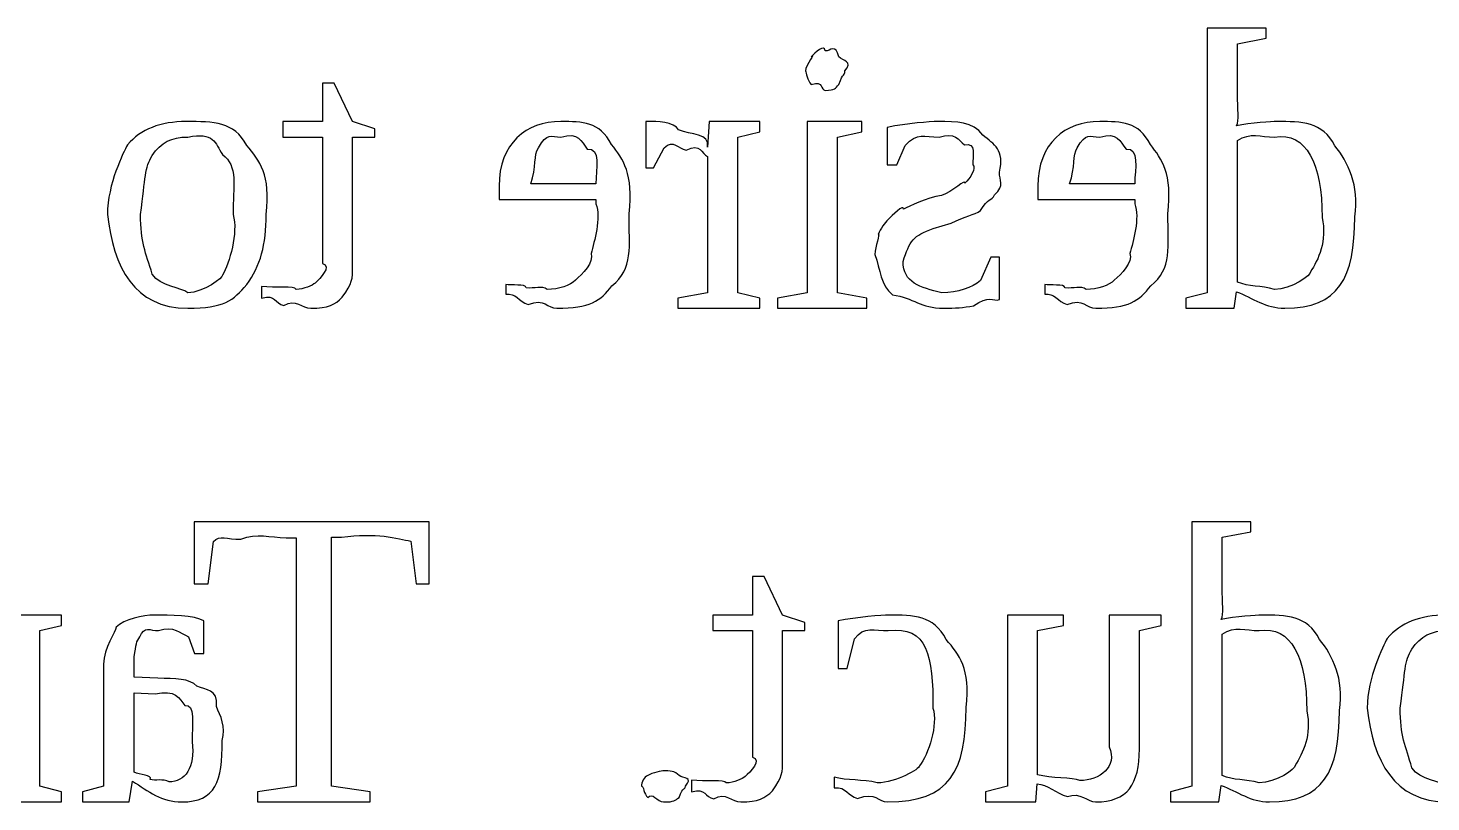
# Model space of a CAD drawing. Header units: millimetres. Extents: x 21 to 196, y 128 to 259.
# Drawn here: x 66.33 to 82.22, y 200.18 to 208.95 of the extents above; entities that cross this region are included whole.
import ezdxf

# ---------------------------------------------------------------- set-up
doc = ezdxf.new("R2010")
doc.units = ezdxf.units.MM
doc.layers.get('0').update_dxf_attribs({"linetype": 'CONTINUOUS'})

msp = doc.modelspace()

# ---------------------------------------------------------------- linework, layer by layer
at = {"color": 0}
for p, q in [((80.3494, 208.951), (79.6823, 208.951)), ((79.6823, 208.951), (79.6823, 205.952)), ((80.3494, 208.835), (80.3494, 208.951)), ((80.0241, 208.774), (80.3494, 208.835)), ((80.0241, 208.218), (80.0241, 208.774)), ((75.1307, 208.466), (75.1307, 208.466)), ((69.7936, 208.328), (69.6613, 208.328)), ((69.6613, 208.328), (69.6613, 207.892)), ((70.0031, 207.892), (69.7936, 208.328)), ((69.6613, 207.892), (69.2146, 207.892)), ((69.2146, 207.892), (69.2146, 207.716)), ((70.2564, 207.809), (70.0031, 207.892)), ((70.2564, 207.716), (70.2564, 207.809)), ((73.3242, 207.892), (73.3242, 207.368)), ((73.357, 207.892), (73.3242, 207.892)), ((74.0406, 207.892), (74.0241, 207.6)), ((74.6139, 207.892), (74.0406, 207.892)), ((74.6139, 207.777), (74.6139, 207.892)), ((75.77, 207.892), (75.1526, 207.892)), ((75.1526, 207.892), (75.1526, 205.952)), ((75.77, 207.777), (75.77, 207.892)), ((76.0554, 207.826), (76.0554, 207.402)), ((69.2146, 207.716), (69.6613, 207.716)), ((69.6613, 207.716), (69.6613, 206.283)), ((70.0031, 206.255), (70.0031, 207.716)), ((70.0031, 207.716), (70.2564, 207.716)), ((72.3621, 207.716), (72.3621, 207.716)), ((74.3659, 207.716), (74.6139, 207.777)), ((74.3659, 205.952), (74.3659, 207.716)), ((75.4944, 207.716), (75.77, 207.777)), ((75.4944, 205.952), (75.4944, 207.716)), ((78.4641, 207.716), (78.4641, 207.716)), ((80.0241, 206.073), (80.0241, 207.677)), ((73.4124, 207.368), (73.5334, 207.595)), ((74.0241, 207.495), (74.0241, 205.952)), ((76.1654, 207.402), (76.2593, 207.622)), ((73.3242, 207.368), (73.4124, 207.368)), ((76.0554, 207.402), (76.1654, 207.402)), ((72.759, 207.187), (72.0203, 207.187)), ((78.861, 207.187), (78.1223, 207.187)), ((71.6622, 207.159), (71.6622, 207.01)), ((71.6622, 207.01), (72.759, 207.01)), ((72.759, 207.01), (72.759, 206.961)), ((77.7642, 207.159), (77.7642, 207.01)), ((77.7642, 207.01), (78.861, 207.01)), ((78.861, 207.01), (78.861, 206.961)), ((67.2274, 206.839), (67.2274, 206.839)), ((67.6025, 206.839), (67.6025, 206.839)), ((76.5789, 206.679), (76.7828, 206.74)), ((80.9833, 206.806), (80.9833, 206.806)), ((75.9174, 206.387), (75.9174, 206.387)), ((77.2294, 206.354), (77.1137, 206.09)), ((77.3285, 206.354), (77.2294, 206.354)), ((77.3285, 205.875), (77.3285, 206.354)), ((68.9723, 206.024), (68.9723, 205.891)), ((71.7391, 206.045), (71.7391, 205.935)), ((74.0241, 205.952), (73.6879, 205.891)), ((73.6879, 205.891), (73.6879, 205.776)), ((74.6139, 205.891), (74.3659, 205.952)), ((74.6139, 205.776), (74.6139, 205.891)), ((75.1526, 205.952), (74.8164, 205.891)), ((74.8164, 205.891), (74.8164, 205.776)), ((75.8254, 205.891), (75.4944, 205.952)), ((75.8254, 205.776), (75.8254, 205.891)), ((77.8411, 206.045), (77.8411, 205.935)), ((79.6823, 205.952), (79.4399, 205.891)), ((79.4399, 205.891), (79.4399, 205.776)), ((79.9853, 205.776), (80.0132, 205.963)), ((69.529, 205.776), (69.529, 205.776)), ((73.6879, 205.776), (74.6139, 205.776)), ((74.8164, 205.776), (75.8254, 205.776)), ((79.4399, 205.776), (79.9853, 205.776)), ((70.8713, 203.358), (68.2089, 203.358)), ((68.2089, 203.358), (68.2089, 202.653)), ((70.8713, 202.653), (70.8713, 203.358)), ((80.1758, 203.358), (79.5087, 203.358)), ((79.5087, 203.358), (79.5087, 200.36)), ((80.1758, 203.243), (80.1758, 203.358)), ((79.8505, 203.182), (80.1758, 203.243)), ((68.3687, 202.653), (68.4294, 203.133)), ((69.2506, 203.177), (69.3663, 203.177)), ((69.3663, 203.177), (69.3663, 200.36)), ((69.7632, 200.36), (69.7632, 203.182)), ((69.7632, 203.182), (69.8789, 203.182)), ((70.6617, 203.138), (70.7224, 202.653)), ((79.8505, 202.625), (79.8505, 203.182)), ((74.6637, 202.736), (74.5314, 202.736)), ((74.5314, 202.736), (74.5314, 202.3)), ((74.8729, 202.3), (74.6637, 202.736)), ((68.2089, 202.653), (68.3687, 202.653)), ((70.7224, 202.653), (70.8713, 202.653)), ((66.7082, 202.3), (66.1349, 202.3)), ((66.7082, 202.184), (66.7082, 202.3)), ((67.7609, 202.3), (67.7609, 202.3)), ((74.5314, 202.3), (74.0847, 202.3)), ((74.0847, 202.3), (74.0847, 202.124)), ((75.1265, 202.218), (74.8729, 202.3)), ((78.0535, 202.3), (77.4196, 202.3)), ((77.4196, 202.3), (77.4196, 200.36)), ((78.0535, 202.184), (78.0535, 202.3)), ((79.1616, 202.3), (78.5717, 202.3)), ((78.5717, 202.3), (78.5717, 200.806)), ((79.1616, 202.184), (79.1616, 202.3)), ((66.4602, 202.124), (66.7082, 202.184)), ((66.4602, 200.36), (66.4602, 202.124)), ((68.3175, 201.865), (68.3175, 202.234)), ((74.0847, 202.124), (74.5314, 202.124)), ((74.5314, 202.124), (74.5314, 200.691)), ((74.8729, 200.663), (74.8729, 202.124)), ((74.8729, 202.124), (75.1265, 202.124)), ((75.1265, 202.124), (75.1265, 202.218)), ((75.5015, 202.234), (75.5015, 201.694)), ((77.7614, 202.124), (78.0535, 202.184)), ((77.7614, 200.492), (77.7614, 202.124)), ((78.9132, 202.124), (79.1616, 202.184)), ((78.9132, 200.784), (78.9132, 202.124)), ((79.8505, 200.481), (79.8505, 202.085)), ((68.1468, 202.052), (68.2128, 201.865)), ((75.6059, 201.694), (75.6888, 202.03)), ((67.5294, 201.595), (67.5294, 201.826)), ((68.2128, 201.865), (68.3175, 201.865)), ((67.1823, 201.743), (67.1823, 200.36)), ((75.5015, 201.694), (75.6059, 201.694)), ((67.7997, 201.584), (67.5294, 201.595)), ((67.5294, 201.418), (67.7665, 201.407)), ((67.5294, 200.52), (67.5294, 201.418)), ((80.8094, 201.214), (80.8094, 201.214)), ((81.4931, 201.247), (81.4931, 201.247)), ((81.8677, 201.247), (81.8677, 201.247)), ((66.7082, 200.299), (66.4602, 200.36)), ((67.1823, 200.36), (66.9452, 200.299)), ((67.4744, 200.183), (67.5128, 200.42)), ((69.3663, 200.36), (68.9254, 200.299)), ((70.2042, 200.299), (69.7632, 200.36)), ((73.2758, 200.36), (73.2758, 200.36)), ((73.842, 200.431), (73.842, 200.299)), ((75.4574, 200.465), (75.4574, 200.343)), ((77.4196, 200.36), (77.1715, 200.299)), ((77.7392, 200.183), (77.7558, 200.387)), ((79.5087, 200.36), (79.266, 200.299)), ((79.8117, 200.183), (79.8393, 200.371)), ((65.7821, 200.183), (66.7082, 200.183)), ((66.7082, 200.183), (66.7082, 200.299)), ((66.9452, 200.299), (66.9452, 200.183)), ((66.9452, 200.183), (67.4744, 200.183)), ((68.9254, 200.299), (68.9254, 200.183)), ((68.9254, 200.183), (70.2042, 200.183)), ((70.2042, 200.183), (70.2042, 200.299)), ((74.3991, 200.183), (74.3991, 200.183)), ((77.1715, 200.299), (77.1715, 200.183)), ((77.1715, 200.183), (77.7392, 200.183)), ((79.266, 200.299), (79.266, 200.183)), ((79.266, 200.183), (79.8117, 200.183))]:
    msp.add_line(p, q, dxfattribs=at)
for points in [[(75.3565, 208.691), (75.3484, 208.777), (75.2408, 208.669), (75.1967, 208.625)], [(75.511, 208.625), (75.4697, 208.777), (75.4158, 208.691), (75.3565, 208.691)], [(75.1967, 208.625), (75.2602, 208.689), (75.1307, 208.528), (75.1307, 208.466)], [(75.577, 208.466), (75.6751, 208.572), (75.5551, 208.581), (75.511, 208.625)], [(75.1307, 208.466), (75.1417, 208.45), (75.1526, 208.355), (75.1967, 208.311)], [(75.511, 208.311), (75.5579, 208.45), (75.577, 208.406), (75.577, 208.466)], [(75.1967, 208.311), (75.3484, 208.362), (75.2948, 208.245), (75.3565, 208.245)], [(75.3565, 208.245), (75.4697, 208.245), (75.4669, 208.267), (75.511, 208.311)], [(80.0132, 207.843), (80.0488, 207.906), (80.0241, 208.015), (80.0241, 208.218)], [(68.1207, 207.892), (67.8286, 207.892), (67.6053, 207.804), (67.4536, 207.628)], [(68.804, 207.622), (68.6636, 207.892), (68.4265, 207.892), (68.1207, 207.892)], [(72.3621, 207.892), (71.9695, 207.892), (71.6622, 207.647), (71.6622, 207.159)], [(72.9354, 207.633), (72.8003, 207.892), (72.6087, 207.892), (72.3621, 207.892)], [(73.6935, 207.798), (73.6494, 207.892), (73.4385, 207.892), (73.357, 207.892)], [(74.0241, 207.6), (74.0502, 207.767), (73.8339, 207.735), (73.6935, 207.798)], [(76.6286, 207.892), (76.539, 207.892), (76.2868, 207.87), (76.0554, 207.826)], [(77.1412, 207.738), (77.0241, 207.892), (76.8463, 207.892), (76.6286, 207.892)], [(78.4641, 207.892), (78.0715, 207.892), (77.7642, 207.647), (77.7642, 207.159)], [(79.0374, 207.633), (78.9023, 207.892), (78.7107, 207.892), (78.4641, 207.892)], [(80.4651, 207.892), (80.4263, 207.892), (80.1645, 207.876), (80.0132, 207.843)], [(81.1265, 207.617), (80.9858, 207.892), (80.7558, 207.892), (80.4651, 207.892)], [(67.7347, 207.506), (67.8325, 207.657), (67.9538, 207.716), (68.1373, 207.716)], [(68.1373, 207.716), (68.4318, 207.774), (68.4484, 207.65), (68.5285, 207.517)], [(72.1085, 207.595), (72.2051, 207.774), (72.2492, 207.716), (72.3621, 207.716)], [(72.3621, 207.716), (72.5646, 207.774), (72.5911, 207.669), (72.6599, 207.578)], [(73.5334, 207.595), (73.6381, 207.694), (73.6865, 207.585), (73.7817, 207.567)], [(73.7817, 207.567), (73.944, 207.657), (73.9553, 207.524), (74.0241, 207.495)], [(76.2593, 207.622), (76.4067, 207.774), (76.4688, 207.716), (76.6452, 207.716)], [(76.6452, 207.716), (76.8255, 207.774), (76.8657, 207.686), (76.9317, 207.628)], [(76.9317, 207.628), (77.0724, 207.661), (77.0255, 207.497), (77.0255, 207.402)], [(77.3285, 207.319), (77.392, 207.568), (77.2664, 207.634), (77.1412, 207.738)], [(78.2105, 207.595), (78.3071, 207.774), (78.3512, 207.716), (78.4641, 207.716)], [(78.4641, 207.716), (78.6666, 207.774), (78.6927, 207.669), (78.7619, 207.578)], [(80.0241, 207.677), (80.1702, 207.774), (80.2859, 207.716), (80.4429, 207.716)], [(80.4429, 207.716), (80.8055, 207.774), (80.9833, 207.413), (80.9833, 206.806)], [(67.4536, 207.628), (67.4095, 207.54), (67.2274, 207.188), (67.2274, 206.839)], [(67.6025, 206.839), (67.6603, 207.264), (67.6465, 207.37), (67.7347, 207.506)], [(68.5285, 207.517), (68.7105, 207.392), (68.6499, 207.159), (68.6499, 206.839)], [(69.0245, 206.839), (69.0785, 207.297), (68.9515, 207.441), (68.804, 207.622)], [(72.0203, 207.187), (72.0908, 207.377), (72.0506, 207.513), (72.1085, 207.595)], [(72.6599, 207.578), (72.8183, 207.595), (72.759, 207.359), (72.759, 207.187)], [(73.134, 206.845), (73.1862, 207.311), (73.0677, 207.459), (72.9354, 207.633)], [(78.1223, 207.187), (78.1925, 207.377), (78.1526, 207.513), (78.2105, 207.595)], [(78.7619, 207.578), (78.9203, 207.595), (78.861, 207.359), (78.861, 207.187)], [(79.2357, 206.845), (79.2882, 207.311), (79.1697, 207.459), (79.0374, 207.633)], [(81.3523, 206.812), (81.4049, 207.172), (81.2782, 207.432), (81.1265, 207.617)], [(77.0255, 207.402), (77.0724, 207.366), (76.9966, 207.25), (76.9373, 207.192)], [(76.9373, 207.192), (76.9539, 207.253), (76.7913, 207.09), (76.6727, 207.054)], [(77.2735, 207.06), (77.392, 207.176), (77.3285, 207.22), (77.3285, 207.319)], [(76.6727, 207.054), (76.4992, 207.028), (76.309, 206.933), (76.2427, 206.9)], [(77.1137, 206.883), (77.2005, 207.032), (77.2375, 206.99), (77.2735, 207.06)], [(72.759, 206.961), (72.8183, 206.797), (72.741, 206.533), (72.704, 206.398)], [(72.941, 206.029), (73.1862, 206.23), (73.134, 206.47), (73.134, 206.845)], [(76.2427, 206.9), (76.2455, 206.962), (76.1146, 206.825), (76.0663, 206.779)], [(76.7828, 206.74), (76.9426, 206.819), (77.0449, 206.835), (77.1137, 206.883)], [(78.861, 206.961), (78.9203, 206.797), (78.843, 206.533), (78.806, 206.398)], [(79.043, 206.029), (79.2882, 206.23), (79.2357, 206.47), (79.2357, 206.845)], [(67.2274, 206.839), (67.2924, 206.246), (67.5308, 205.776), (68.1373, 205.776)], [(67.7347, 206.162), (67.6603, 206.407), (67.6025, 206.527), (67.6025, 206.839)], [(68.6499, 206.839), (68.7105, 206.631), (68.6096, 206.285), (68.5285, 206.15)], [(68.804, 206.045), (68.961, 206.256), (69.0245, 206.494), (69.0245, 206.839)], [(76.0663, 206.779), (76.0317, 206.749), (75.9823, 206.676), (75.9562, 206.613)], [(80.5586, 205.776), (81.1692, 205.776), (81.3523, 206.12), (81.3523, 206.812)], [(80.9833, 206.806), (81.0412, 206.539), (80.9392, 206.324), (80.851, 206.189)], [(75.9562, 206.613), (75.9809, 206.624), (75.9174, 206.476), (75.9174, 206.387)], [(76.237, 206.305), (76.3115, 206.536), (76.3517, 206.603), (76.5789, 206.679)], [(72.704, 206.398), (72.741, 206.294), (72.6048, 206.164), (72.5276, 206.095)], [(75.9174, 206.387), (75.9809, 206.217), (75.9837, 206.032), (76.116, 205.93)], [(78.806, 206.398), (78.843, 206.294), (78.7065, 206.164), (78.6296, 206.095)], [(69.6613, 206.283), (69.7756, 206.252), (69.6337, 206.113), (69.5784, 206.062)], [(69.887, 205.902), (70.0031, 206.062), (70.0031, 206.103), (70.0031, 206.255)], [(76.678, 205.952), (76.4286, 206.01), (76.237, 206.069), (76.237, 206.305)], [(68.1373, 205.952), (68.0709, 206.01), (67.8229, 206.021), (67.7347, 206.162)], [(68.5285, 206.15), (68.5451, 206.128), (68.3137, 205.952), (68.1373, 205.952)], [(69.5784, 206.062), (69.5484, 206.036), (69.4517, 205.99), (69.3635, 205.99)], [(71.9709, 206.007), (71.9624, 206.058), (71.7984, 206.03), (71.7391, 206.045)], [(72.5276, 206.095), (72.4655, 206.036), (72.3403, 205.99), (72.208, 205.99)], [(77.1137, 206.09), (77.0199, 206.01), (76.8586, 205.952), (76.678, 205.952)], [(78.0729, 206.007), (78.0644, 206.058), (77.9004, 206.03), (77.8411, 206.045)], [(78.6296, 206.095), (78.5675, 206.036), (78.4419, 205.99), (78.3096, 205.99)], [(80.4429, 205.99), (80.2915, 206.036), (80.1494, 206.018), (80.0241, 206.073)], [(80.851, 206.189), (80.8648, 206.153), (80.6277, 205.99), (80.4429, 205.99)], [(68.1373, 205.776), (68.5451, 205.776), (68.6537, 205.865), (68.804, 206.045)], [(69.3635, 205.99), (69.3526, 206.036), (69.1265, 206.001), (68.9723, 206.024)], [(68.9723, 205.891), (69.1402, 205.937), (69.1155, 205.831), (69.2256, 205.809)], [(69.2256, 205.809), (69.3568, 205.893), (69.4337, 205.776), (69.529, 205.776)], [(69.529, 205.776), (69.7272, 205.776), (69.8073, 205.817), (69.887, 205.902)], [(71.7391, 205.935), (71.8481, 205.955), (71.8866, 205.853), (71.9928, 205.82)], [(72.208, 205.99), (72.1501, 206.036), (72.063, 205.996), (71.9709, 206.007)], [(71.9928, 205.82), (72.179, 205.893), (72.208, 205.776), (72.318, 205.776)], [(72.318, 205.776), (72.6902, 205.776), (72.8087, 205.86), (72.941, 206.029)], [(76.116, 205.93), (76.3584, 205.893), (76.4385, 205.776), (76.6946, 205.776)], [(77.0364, 205.803), (77.2047, 205.933), (77.2597, 205.849), (77.3285, 205.875)], [(77.8411, 205.935), (77.9501, 205.955), (77.9886, 205.853), (78.0948, 205.82)], [(78.3096, 205.99), (78.2518, 206.036), (78.165, 205.996), (78.0729, 206.007)], [(78.0948, 205.82), (78.2807, 205.893), (78.3096, 205.776), (78.42, 205.776)], [(78.42, 205.776), (78.7922, 205.776), (78.9107, 205.86), (79.043, 206.029)], [(80.0132, 205.963), (80.1949, 205.893), (80.3494, 205.776), (80.5586, 205.776)], [(76.6946, 205.776), (76.8368, 205.776), (76.9126, 205.784), (77.0364, 205.803)], [(68.4294, 203.133), (68.4953, 203.218), (68.5807, 203.152), (68.738, 203.16)], [(68.738, 203.16), (68.9254, 203.237), (69.0633, 203.177), (69.2506, 203.177)], [(69.8789, 203.182), (70.2635, 203.24), (70.5185, 203.167), (70.6617, 203.138)], [(79.8393, 202.251), (79.8752, 202.314), (79.8505, 202.423), (79.8505, 202.625)], [(67.7609, 202.3), (67.6286, 202.3), (67.4176, 202.253), (67.3255, 202.162)], [(68.3175, 202.234), (68.224, 202.3), (67.9235, 202.3), (67.7609, 202.3)], [(76.0748, 202.3), (76.0056, 202.3), (75.7079, 202.278), (75.5015, 202.234)], [(76.7249, 202.025), (76.5817, 202.3), (76.3584, 202.3), (76.0748, 202.3)], [(80.2915, 202.3), (80.2527, 202.3), (79.991, 202.283), (79.8393, 202.251)], [(80.953, 202.025), (80.8122, 202.3), (80.5822, 202.3), (80.2915, 202.3)], [(82.386, 202.3), (82.0939, 202.3), (81.8706, 202.212), (81.7192, 202.035)], [(67.3255, 202.162), (67.3241, 202.116), (67.1823, 201.931), (67.1823, 201.743)], [(67.5954, 202.052), (67.6437, 202.182), (67.7101, 202.124), (67.8049, 202.124)], [(67.8049, 202.124), (67.9813, 202.182), (68.0448, 202.099), (68.1468, 202.052)], [(75.6888, 202.03), (75.7922, 202.182), (75.9188, 202.124), (76.0691, 202.124)], [(76.0691, 202.124), (76.5157, 202.182), (76.5761, 201.832), (76.5761, 201.247)], [(79.8505, 202.085), (79.9966, 202.182), (80.1123, 202.124), (80.2693, 202.124)], [(80.2693, 202.124), (80.6319, 202.182), (80.8094, 201.821), (80.8094, 201.214)], [(82, 201.914), (82.0981, 202.064), (82.2194, 202.124), (82.4025, 202.124)], [(67.5294, 201.826), (67.5555, 201.97), (67.5513, 202.004), (67.5954, 202.052)], [(76.9511, 201.253), (77.0008, 201.701), (76.8766, 201.844), (76.7249, 202.025)], [(81.1788, 201.22), (81.2313, 201.579), (81.1043, 201.84), (80.953, 202.025)], [(81.7192, 202.035), (81.6751, 201.947), (81.4931, 201.596), (81.4931, 201.247)], [(81.8677, 201.247), (81.9256, 201.672), (81.9118, 201.778), (82, 201.914)], [(67.7665, 201.407), (67.9965, 201.462), (68.0448, 201.355), (68.1027, 201.275)], [(68.2406, 201.495), (68.162, 201.584), (67.9909, 201.579), (67.7997, 201.584)], [(68.4611, 201.264), (68.4816, 201.476), (68.3398, 201.443), (68.2406, 201.495)], [(68.1027, 201.275), (68.2279, 201.3), (68.1852, 201.057), (68.1852, 200.867)], [(68.5271, 200.878), (68.574, 201.035), (68.5052, 201.161), (68.4611, 201.264)], [(76.0635, 200.183), (76.7662, 200.183), (76.9511, 200.539), (76.9511, 201.253)], [(76.5761, 201.247), (76.6339, 201.057), (76.5253, 200.723), (76.4219, 200.591)], [(80.385, 200.183), (80.9957, 200.183), (81.1788, 200.528), (81.1788, 201.22)], [(80.8094, 201.214), (80.8672, 200.947), (80.7653, 200.732), (80.6771, 200.597)], [(81.4931, 201.247), (81.558, 200.653), (81.7961, 200.183), (82.4025, 200.183)], [(82, 200.569), (81.9256, 200.815), (81.8677, 200.934), (81.8677, 201.247)], [(68.1852, 200.867), (68.2279, 200.569), (68.0999, 200.41), (67.9263, 200.41)], [(68.0695, 200.183), (68.4555, 200.183), (68.5271, 200.415), (68.5271, 200.878)], [(74.5314, 200.691), (74.6457, 200.66), (74.5035, 200.521), (74.4485, 200.47)], [(74.7571, 200.31), (74.8729, 200.47), (74.8729, 200.511), (74.8729, 200.663)], [(78.5717, 200.806), (78.6694, 200.58), (78.4613, 200.426), (78.2408, 200.426)], [(78.4172, 200.183), (78.7799, 200.183), (78.9132, 200.383), (78.9132, 200.784)], [(67.7115, 200.437), (67.7362, 200.492), (67.5929, 200.487), (67.5294, 200.52)], [(73.5238, 200.536), (73.5129, 200.536), (73.3958, 200.517), (73.3474, 200.481)], [(73.7002, 200.481), (73.6533, 200.536), (73.594, 200.536), (73.5238, 200.536)], [(76.4219, 200.591), (76.4275, 200.561), (76.1601, 200.399), (75.9425, 200.399)], [(78.2408, 200.426), (78.1583, 200.462), (77.9089, 200.448), (77.7614, 200.492)], [(80.6771, 200.597), (80.6909, 200.561), (80.4541, 200.399), (80.2693, 200.399)], [(82.4025, 200.36), (82.3366, 200.418), (82.0882, 200.429), (82, 200.569)], [(67.5128, 200.42), (67.6878, 200.301), (67.8423, 200.183), (68.0695, 200.183)], [(67.9263, 200.41), (67.8533, 200.451), (67.7704, 200.418), (67.7115, 200.437)], [(73.3474, 200.481), (73.3005, 200.466), (73.2758, 200.407), (73.2758, 200.36)], [(73.2758, 200.36), (73.3005, 200.371), (73.3005, 200.269), (73.3474, 200.233)], [(73.7718, 200.36), (73.8657, 200.466), (73.7485, 200.448), (73.7002, 200.481)], [(73.7002, 200.233), (73.7485, 200.371), (73.7718, 200.312), (73.7718, 200.36)], [(74.2336, 200.399), (74.2227, 200.444), (73.9965, 200.41), (73.842, 200.431)], [(73.842, 200.299), (74.0103, 200.345), (73.9856, 200.238), (74.0957, 200.217)], [(74.4485, 200.47), (74.4181, 200.444), (74.3218, 200.399), (74.2336, 200.399)], [(75.9425, 200.399), (75.788, 200.444), (75.5936, 200.42), (75.4574, 200.465)], [(75.4574, 200.343), (75.5978, 200.356), (75.6087, 200.251), (75.722, 200.222)], [(77.7558, 200.387), (77.8715, 200.382), (77.9695, 200.284), (78.0976, 200.244)], [(79.8393, 200.371), (80.0213, 200.301), (80.1758, 200.183), (80.385, 200.183)], [(80.2693, 200.399), (80.1176, 200.444), (79.9758, 200.426), (79.8505, 200.481)], [(73.3474, 200.233), (73.3958, 200.301), (73.455, 200.183), (73.5238, 200.183)], [(73.5238, 200.183), (73.6533, 200.183), (73.6533, 200.2), (73.7002, 200.233)], [(74.0957, 200.217), (74.2266, 200.301), (74.3038, 200.183), (74.3991, 200.183)], [(74.3991, 200.183), (74.5973, 200.183), (74.6774, 200.225), (74.7571, 200.31)], [(75.722, 200.222), (75.9396, 200.301), (75.9464, 200.183), (76.0635, 200.183)], [(78.0976, 200.244), (78.2436, 200.301), (78.329, 200.183), (78.4172, 200.183)]]:
    msp.add_open_spline(points, degree=3, dxfattribs=at)

doc.saveas('drawing.dxf')
